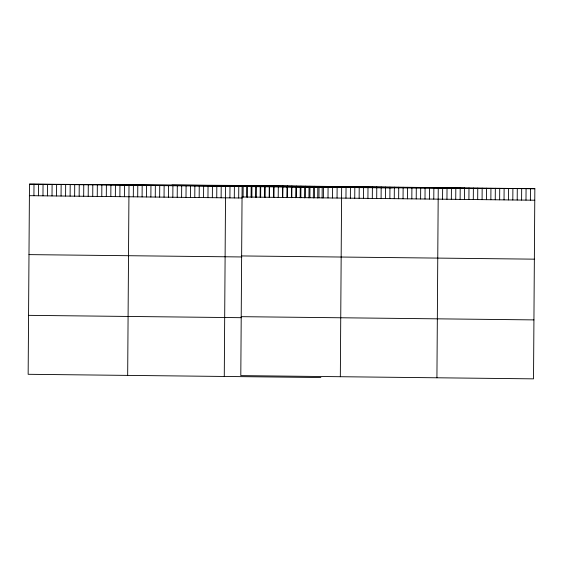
<?xml version="1.0" encoding="UTF-8"?>
<svg xmlns="http://www.w3.org/2000/svg" width="563" height="563" viewBox="0 0 563 563"><rect width="100%" height="100%" fill="white"/><g stroke="black" fill="none" stroke-linecap="round" stroke-linejoin="round"><path stroke-width="0.84" d="M242.132 185.473L240.802 375.62L533.52 378.85L534.85 188.704L242.132 185.473L29.48 184.15L28.15 374.296L320.868 377.527M33.921 195.72L33.998 184.2M38.446 195.769L38.523 184.256M42.971 195.818L43.048 184.305M47.489 195.868L47.573 184.354M52.014 195.917L52.099 184.404M56.539 195.966L56.624 184.453M61.064 196.015L61.142 184.502M65.59 196.065L65.667 184.551M70.115 196.121L70.192 184.601M74.633 196.17L74.717 184.65M79.158 196.22L79.242 184.699M83.683 196.269L83.76 184.748M88.208 196.318L88.285 184.798M92.733 196.367L92.811 184.847M97.258 196.417L97.336 184.903M101.776 196.466L101.861 184.953M106.301 196.515L106.386 185.002M110.827 196.564L110.904 185.051M115.352 196.614L115.429 185.1M119.877 196.663L119.954 185.15M124.395 196.719L124.479 185.199M127.674 375.394L129.004 185.248L341.657 186.571L340.326 376.717M133.311 196.811L133.396 185.297M137.703 196.86L137.787 185.347M142.094 196.909L142.172 185.396M146.486 196.959L146.563 185.445M150.877 197.008L150.954 185.487M155.268 197.057L155.346 185.537M159.66 197.106L159.737 185.586M164.051 197.156L164.129 185.635M168.443 197.198L168.52 185.684M172.827 197.247L172.911 185.734M177.218 197.296L177.303 185.783M181.61 197.346L181.694 185.832M186.001 197.395L186.086 185.874M190.393 197.444L190.477 185.924M194.784 197.493L194.861 185.973M199.175 197.543L199.253 186.022M203.567 197.585L203.644 186.071M207.958 197.634L208.036 186.121M212.35 197.683L212.427 186.17M216.741 197.733L216.818 186.219M221.125 197.782L221.21 186.262M224.271 376.457L225.601 186.311L438.253 187.634L436.923 377.78M229.908 197.88L229.993 186.36M234.299 197.93L234.384 186.409M238.691 197.972L238.775 186.459M243.089 197.198L243.16 186.508M246.573 197.043L246.65 185.53M247.481 197.247L247.551 186.557M251.098 197.092L251.175 185.579M251.872 197.296L251.942 186.606M255.623 197.141L255.701 185.628M256.264 197.346L256.334 186.649M260.148 197.191L260.226 185.677M260.655 197.395L260.725 186.698M264.666 197.24L264.751 185.727M265.039 197.444L265.117 186.747M269.191 197.289L269.276 185.776M269.431 197.493L269.508 186.796M273.717 197.346L273.794 185.825M273.822 197.543L273.899 186.846M278.213 197.585L278.319 185.874M282.605 197.634L282.682 186.944M282.767 197.444L282.844 185.924M286.996 197.683L287.074 186.993M287.285 197.493L287.369 185.973M291.388 197.733L291.465 187.036M291.81 197.543L291.894 186.022M295.779 197.782L295.849 187.085M296.335 197.592L296.419 186.071M300.17 197.831L300.241 187.134M300.86 197.641L300.938 186.128M304.562 197.88L304.632 187.183M305.385 197.69L305.463 186.177M308.953 197.923L309.024 187.233M309.91 197.74L309.988 186.226M313.345 197.972L313.415 187.282M314.428 197.789L314.513 186.276M317.729 198.021L317.806 187.331M318.954 197.838L319.038 186.325M322.12 198.07L322.198 187.38L29.48 184.15M323.479 197.887L323.556 186.374M328.004 197.944L328.081 186.423M332.529 197.993L332.606 186.473M337.047 198.042L337.131 186.522M345.964 198.141L346.048 186.62M350.355 198.183L350.439 186.67M354.746 198.232L354.824 186.719M359.138 198.282L359.215 186.768M363.529 198.331L363.607 186.817M367.92 198.38L367.998 186.86M372.312 198.429L372.389 186.909M376.703 198.479L376.781 186.958M381.095 198.528L381.172 187.007M385.479 198.57L385.564 187.057M389.87 198.619L389.955 187.106M394.262 198.669L394.346 187.155M398.653 198.718L398.738 187.205M403.045 198.767L403.129 187.247M407.436 198.816L407.513 187.296M411.827 198.866L411.905 187.345M416.219 198.915L416.296 187.395M420.61 198.957L420.688 187.444M425.002 199.006L425.079 187.493M429.393 199.056L429.47 187.542M433.784 199.105L433.862 187.592M442.56 199.203L442.645 187.683M446.952 199.253L447.036 187.732M451.343 199.302L451.427 187.782M455.734 199.344L455.819 187.831M460.126 199.393L460.203 187.88M464.517 199.443L464.595 187.929M468.909 199.492L468.986 187.979M473.3 199.541L473.377 188.021M477.691 199.591L477.769 188.07M482.083 199.64L482.16 188.119M486.474 199.689L486.552 188.169M490.859 199.731L490.943 188.218M495.25 199.781L495.334 188.267M499.641 199.83L499.726 188.316M504.033 199.879L504.117 188.366M508.424 199.928L508.509 188.408M512.816 199.978L512.893 188.457M517.207 200.027L517.284 188.506M521.598 200.076L521.676 188.556M525.99 200.118L526.067 188.605M530.381 200.168L530.459 188.654M322.198 187.38L534.85 188.704M171.954 185.037L464.672 188.267M99.651 184.587L392.376 187.817M242.048 196.994L534.773 200.217M29.396 195.671L242.203 198.014M241.64 255.94L534.357 259.163M28.987 254.617L241.794 256.96M241.217 316.673L533.935 319.897M28.558 315.35L241.372 317.694"/></g></svg>
